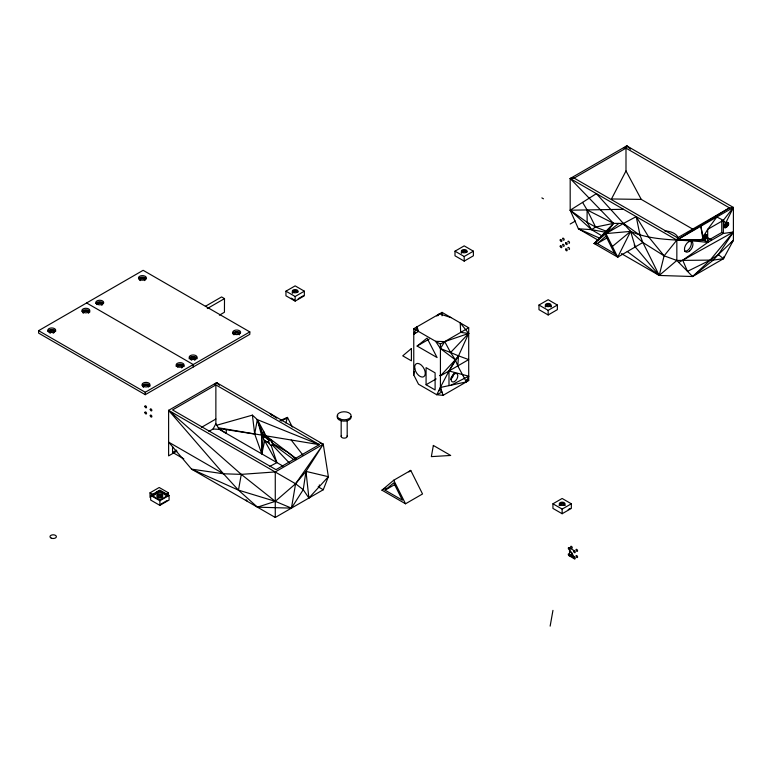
<?xml version="1.0" encoding="UTF-8"?>
<svg xmlns="http://www.w3.org/2000/svg" width="772" height="772" viewBox="0 0 772 772"><rect width="100%" height="100%" fill="white"/><g stroke="black" fill="none" stroke-linecap="round" stroke-linejoin="round"><path stroke-width="1.16" d="M724.059 256.487L723.489 258.697L692.581 276.53L659.22 275.45L664.103 255.831L642.873 242.495L617.725 257.144L614.599 253.544L605.933 236.222L605.943 233.588L613.566 223.369L623.506 223.446L636.205 216.633L648.663 236.946L664.103 255.831L676.841 260.453L713.328 260.067L723.489 258.697L733.4 240.295L733.4 207.446L626.739 145.869L570.18 178.515L570.18 210.216L578.411 228.792L597.885 240.034M205.41 306.291L221.593 296.94L224.498 298.619L224.44 312.255L219.383 315.179M440.474 387.447L440.079 388.162L441.005 389.059L439.036 390.198L441.98 392.031L436.72 394.733L443.06 395.351L468.71 380.548L468.7 327.772L442.038 312.38L413.763 328.698L413.763 374.97L418.511 384.215L436.72 394.733L440.474 387.447L466.365 381.899L457.777 365.909L458.52 355.853L468.7 333.427L460.208 322.87L460.681 332.404L468.7 333.427L450.587 352.534L440.426 348.568L435.611 341.311L444.72 341.62L468.7 333.427M215.87 384.919L319.328 444.653L276.009 469.665L172.552 409.932L215.87 384.919L215.87 423.712L216.787 425.218L252.405 415.143L254.683 433.932L261.795 453.888L263.242 437.048L264.69 436.923L269.225 440.494L270.084 440.397A2.731 1.583 60 0 1 272.468 443.311L272.294 444.913L289.471 463.132M731.2 242.833L733.4 240.295L718.346 254.596L710.086 260.183L687.495 271.339L682.747 260.232L707.683 242.485L707.683 229.352L723.345 220.31L733.4 207.446L729.463 207.88L677.575 237.815L676.841 240.092L676.841 260.453L692.581 276.53L713.328 260.067L718.346 254.596L733.4 232.025L723.345 233.453L707.683 242.485L702.887 239.156L703.427 236.502L707.683 229.352L716.831 217L733.4 207.446L725.699 223.011C719.359 234.254 734.954 221.622 725.699 223.011L723.345 220.31L716.831 217L676.841 240.092L664.103 255.831M705.338 235.894L705.125 234.167L706.727 235.093L706.727 237.525L705.454 239.388L703.861 240.063C699.76 239.069 705.888 238.596 705.338 235.894L706.94 236.821M725.197 227.75L723.596 226.823L726.124 224.98L726.462 221.853L728.064 222.78M413.763 374.97L414.197 371.38M257.462 507.175L275.266 501.337L295.589 483.764L323.265 444.228L305.982 471.402L303.232 489.689L291.44 508.13L257.462 507.175L238.471 490.133L223.465 473.776L168.614 410.357L216.604 382.642L323.265 444.228L328.361 476.691L323.265 489.747L275.266 517.462L191.581 469.144L168.614 442.115L223.465 473.776L241.279 474.375L275.266 471.933L323.265 444.228L319.994 443.051M168.614 410.357L295.589 483.764L303.232 489.689L308.906 498.046L328.361 476.691L305.982 471.402L295.589 483.764L291.44 508.13L275.266 501.337L238.471 490.133L241.279 474.375L168.614 410.357L168.614 455.885L176.962 451.06M550.147 626.131L552.955 610.372M254.683 433.932L257.327 419.63L252.405 415.143M216.787 425.218L218.36 427.784L261.534 435.09L264.69 440.764L261.795 453.888L261.534 435.09L257.327 419.63L319.328 444.653L266.05 435.862L264.69 436.923L263.657 431.413M285.823 422.95L287.502 417.43L279.995 420.566M466.365 381.899L468.71 376.176L448.995 370.975L440.426 387.293L443.06 395.351M413.763 334.17L417.015 326.817L418.501 331.439L413.763 334.17L415.288 332.973M573.615 177.676L570.18 178.515L613.566 223.369L594.151 243.537L617.725 257.144L630.618 231.397L596.389 193.647L570.18 210.216L591.497 229.641L601.822 235.778M630.55 148.813L626.739 145.869L625.995 148.147L625.995 170.95L611.492 198.964L641.271 199.408L693.912 229.795M208.932 431.374L213.072 428.981L215.87 423.712M703.678 236.135L703.089 237.197L700.841 226.225L702.809 238.567M448.995 385.624L448.995 370.975L455.326 359.791L458.52 355.853L468.7 359.598L440.426 375.925L439.538 375.414M448.995 370.975L458.52 355.853L450.587 352.534L444.72 341.62L440.426 348.568L455.326 359.791L457.777 365.909M438.023 315.661L439.509 313.837L451.128 317.62M440.426 375.925L455.326 359.791L450.587 352.534M703.861 235.865L705.454 234.707L706.727 235.093M214.915 384.36L216.604 382.642L219.364 384.967M270.084 440.397L270.953 439.548L271.551 441.449M614.599 253.544L597.267 243.537L594.151 243.537L605.943 233.588L630.618 231.397C654.646 241.964 682.178 238.866 707.683 242.485L703.861 240.063M609.822 228.387L594.151 243.537L596.225 242.34M692.581 276.53L710.086 260.183L733.4 232.025L678.781 262.441M624.075 148.185L626.739 145.869L630.357 148.986M621.412 253.621L659.22 275.45L676.841 260.453M285.669 418.984L287.502 417.43L292.308 427.032M605.933 236.222L597.267 243.537L607.603 237.564M381.947 490.181L393.73 480.232L410.752 470.409L422.535 493.964L405.522 503.788L381.947 490.181L385.952 487.865M385.064 490.181L393.73 482.867L402.395 500.188L385.064 490.181L395.071 484.401M408.938 471.943L410.752 470.409M612.379 246.461L630.618 231.397L642.873 242.495L659.22 275.45L627.269 251.489M417.121 346.039L427.061 338.107L437.087 357.561L417.121 346.039L429.242 339.043M436.759 316.009L439.509 313.837M617.725 257.144L605.943 233.588L618.816 223.407M582.58 202.37L587.077 209.926L613.566 223.369L595.627 227.065L591.497 229.641L578.411 228.792L599.313 238.008M38.6 330.677L143.148 270.316L249.819 331.902L249.819 334.324L145.261 394.685L38.6 333.099L38.6 330.677L145.261 392.253L249.819 331.902M207.301 308.549L224.498 298.619M285.949 291.179L295.145 285.872L304.351 291.179L304.351 295.801L295.145 301.109L285.949 295.801L285.949 291.179L295.145 296.496L304.351 291.179M292.202 292.935L295.203 291.208L297.201 292.356M298.204 298.716L303.203 295.821M574.117 178.091L625.995 148.147L729.463 207.88L676.841 240.092L570.18 178.515L574.117 178.091L677.575 237.815M454.998 251.18L464.194 245.872L473.39 251.18L473.39 255.802L464.194 261.11L454.998 255.802L454.998 251.18L464.194 256.487L473.39 251.18M462.148 251.672L464.194 250.485L466.24 251.672M461.251 252.936L464.252 251.209L466.249 252.357M201.347 427.427L215.87 419.042M172.552 446.428L172.552 452.373L176.47 450.115M570.18 224.034L575.362 221.043M150.019 497.429L150.019 492.816L159.215 487.499L168.412 492.816L168.412 495.122M150.665 495.431L159.872 490.123L169.068 495.431L169.068 500.053L159.872 505.361L150.665 500.053L150.665 495.431L159.872 500.748L169.068 495.431M151.92 496.454L151.92 495.46L159.92 490.838L167.92 495.46L159.92 500.073L159.872 505.361M281.307 421.01L287.502 417.43M605.943 233.588L623.506 223.446L640.075 235.325L642.873 242.495M152.924 495.875L159.92 491.832L166.916 495.875M157.864 496.589A2.827 1.631 0 0 0 162.602 495.856A2.827 1.631 0 0 0 159.138 493.858A2.827 1.631 0 0 0 157.864 496.589L159.92 495.46L161.917 496.618M165.343 494.582L168.412 492.816M160.923 504.116L166.916 500.652M413.763 328.698L440.426 344.1L468.7 327.772M538.972 305.036L548.168 299.719L557.365 305.036L557.365 309.649L548.168 314.966L538.972 309.649L538.972 305.036L548.168 310.344L557.365 305.036M545.225 306.793L548.216 305.056L551.218 306.793M426.076 384.736L435.109 389.957L435.109 372.847L426.076 367.636L426.076 384.736L436.17 378.907M707.133 240.96L721.752 232.526L723.345 233.453L723.345 220.31L724.146 226.254M552.935 503.798L562.141 498.48L571.338 503.798L571.338 508.41L562.141 513.727L552.935 508.41L552.935 503.798L562.141 509.105L571.338 503.798M559.189 505.554L562.19 503.817L565.191 505.554M568.192 509.588L570.19 508.439M272.294 444.913A2.731 1.583 60 0 1 268.945 443.031L268.752 442.385A2.731 1.583 60 0 1 269.225 440.494L270.953 439.548M269.534 466.558L276.887 462.602L271.136 445.299M451.118 385.17L468.71 376.176M702.636 240.024L703.427 239.928L701.806 238.895M703.089 239.619L676.841 240.092L703.784 240.14M623.506 209.299L570.18 210.216L587.145 222.336L595.627 227.065L606.358 231.282M213.072 428.981L219.345 429.386L283.006 466.124M223.465 473.776L191.581 469.144L238.471 490.133M218.36 427.784L218.785 428.47L254.741 434.086M606.107 232.353L591.497 229.641L587.145 222.336L587.077 209.926L595.627 227.065M569.003 249.462L569.003 249.462A1.129 0.656 60 0 0 569.466 248.603A1.129 0.656 60 0 0 568.539 247.436A1.129 0.656 60 0 0 567.912 248.082M276.887 462.602L264.69 440.764L268.752 442.385M568.906 243.248L568.906 243.248A1.129 0.656 60 0 0 569.466 242.447A1.129 0.656 60 0 0 568.491 241.231A1.129 0.656 60 0 0 567.922 242.032M569.089 547.715L574.436 550.783M264.69 440.764L268.945 443.031M726.674 222.326L728.276 223.243M726.741 222.905L728.343 223.832M726.674 223.581L728.276 224.498M726.462 224.285L728.064 225.202M726.124 224.98L727.726 225.897M725.69 225.617L727.292 226.534M725.188 226.148L726.79 227.074M724.647 226.543L726.24 227.47M724.097 226.775L725.699 227.701M705.338 234.64L706.94 235.566M705.405 235.219L707.007 236.145M703.196 235.161L705.261 236.348M707.326 237.544L711.456 239.928M705.125 236.599L706.727 237.525M704.788 237.293L706.399 238.22M704.353 237.93L705.965 238.857M703.852 238.461L705.454 239.388M703.311 238.857L704.913 239.783M702.761 239.088L704.363 240.015M541.867 197.893L543.459 198.809M466.848 379.477L468.71 380.548M291.198 298.137L294.2 299.864M569.514 554.199L574.146 556.873L569.514 549.674A1.129 0.656 60 0 1 568.298 548.197A1.129 0.656 60 0 1 569.485 548.062A1.129 0.656 60 0 1 569.514 549.674L569.582 554.315A1.129 0.656 60 0 1 569.475 555.801A1.129 0.656 60 0 1 568.298 554.354A1.129 0.656 60 0 1 569.398 554.093L574.098 558.532M86.599 302.962L193.261 364.548L193.261 366.97M318.16 486.804L323.265 489.747M172.552 452.373L183.804 458.867M150.019 492.816L153.078 494.582M151.92 495.46L159.92 500.073M569.205 555.753L574.32 558.745A1.129 0.656 60 0 0 575.217 558.166A1.129 0.656 60 0 0 574.021 556.873A1.129 0.656 60 0 0 573.943 558.339L574.32 558.745M272.468 443.311L288.081 452.45L296.236 459.321M276.675 418.183L269.939 413.435L271.638 415.114M272.545 443.939L293.871 459.658M261.534 435.09L263.242 437.048L257.327 419.63L266.05 435.862L296.516 458.809M241.279 474.375L275.266 501.337M718.346 254.596L723.489 258.697M216.604 382.642L219.335 384.987M634.217 244.859L635.298 247.001L659.22 275.45M246.114 499.773L247.407 501.375M291.198 440.011L302.913 455.065M266.05 435.862L269.225 440.494M218.785 428.47L226.215 433.401L226.215 429.628M625.995 170.95L641.271 199.408M623.506 223.446L624.577 225.588M393.73 480.232L405.522 503.788M257.327 419.63L263.85 436.701M630.618 231.397L635.298 247.001M636.205 216.633L640.075 235.325M417.015 326.817L417.295 328.997M305.982 471.402L308.906 498.046M721.752 220.58L721.752 232.526M562.141 509.105L562.141 513.727M548.168 310.344L548.168 314.966M464.194 256.487L464.194 261.11M442.038 312.38L442.038 315.806M440.426 344.1L440.426 387.476M347.188 420.73L347.188 436.392M341.176 420.73L341.176 436.392M319.328 484.903L319.328 487.103M295.145 296.496L295.145 301.109M275.266 471.933L275.266 517.462M159.92 490.838L159.92 491.832M145.261 392.253L145.261 394.685M562.624 245.235A1.129 0.656 60 0 1 563.193 244.299A1.129 0.656 60 0 1 564.168 245.718A1.129 0.656 60 0 1 563.261 246.162M562.595 238.982A1.129 0.656 60 0 1 563.28 238.201A1.129 0.656 60 0 1 564.168 239.696A1.129 0.656 60 0 1 563.174 239.957M575.999 550.156A1.129 0.656 60 0 1 576.771 549.432A1.129 0.656 60 0 1 577.543 551.044A1.129 0.656 60 0 1 576.375 550.928M570.952 552.405A1.129 0.656 60 0 1 572.129 553.36A1.129 0.656 60 0 1 571.753 554.45M575.98 556.197A1.129 0.656 60 0 1 576.896 555.705A1.129 0.656 60 0 1 577.514 557.336A1.129 0.656 60 0 1 576.279 556.988M570.643 546.846A1.129 0.656 60 0 1 571.637 546.508A1.129 0.656 60 0 1 572.139 548.149A1.129 0.656 60 0 1 570.884 547.637M272.728 443.244A2.731 1.583 60 0 1 271.271 440.262M689.444 240.314A6.031 3.484 -60 0 1 690.689 246.413A6.031 3.484 -60 0 1 684.783 251.257M687.543 232.768A3.204 1.853 0 0 1 687.968 232.353M688.556 232.015A3.204 1.853 0 0 1 690.091 231.648M664.605 230.896A14.523 8.386 0 0 1 677.758 237.043M452.73 374.796A3.32 1.911 -60 0 1 451.08 377.672M453.801 373.378A4.709 2.721 -60 0 1 450.558 379.206M233.839 334.749A2.827 1.631 0 0 1 236.666 333.118A2.827 1.631 0 0 1 239.503 334.749M97.002 304.544A2.827 1.631 0 0 1 99.733 303.328A2.827 1.631 0 0 1 102.464 304.544M234.225 334.681A2.827 1.631 0 0 1 236.666 332.23A2.827 1.631 0 0 1 239.117 334.681M144.856 280.255A2.827 1.631 0 0 1 144.412 280.593M140.407 280.593A2.827 1.631 0 0 1 139.964 280.255M97.002 304.496A2.827 1.631 0 0 1 99.733 302.441A2.827 1.631 0 0 1 102.464 304.496M102.184 304.892A2.827 1.631 0 0 1 101.74 305.229M195.123 359.945A2.827 1.631 0 0 1 194.534 360.196M191.707 360.196A2.827 1.631 0 0 1 191.128 359.945M232.71 333.861A3.956 2.287 0 0 1 236.155 331.593A3.956 2.287 0 0 1 240.497 333.272M189.169 358.855A3.956 2.287 0 0 1 193 356.5A3.956 2.287 0 0 1 197.082 358.71M95.911 303.483A3.956 2.287 0 0 1 99.733 301.794A3.956 2.287 0 0 1 103.564 303.483M138.584 278.846A3.956 2.287 0 0 1 142.405 277.158A3.956 2.287 0 0 1 146.236 278.846M559.411 505.216A2.827 1.631 0 0 1 561.408 503.209A2.827 1.631 0 0 1 564.872 504.367M292.704 292.993A2.827 1.631 0 0 1 294.422 290.6A2.827 1.631 0 0 1 297.973 292.173M550.899 306.445A2.827 1.631 0 0 1 550.619 306.841M545.717 306.841A2.827 1.631 0 0 1 545.437 306.445M545.341 306.03A2.827 1.631 0 0 1 548.168 304.39A2.827 1.631 0 0 1 550.996 306.03M461.743 252.994A2.827 1.631 0 0 1 463.461 250.601A2.827 1.631 0 0 1 467.021 252.174M156.388 492.816A2.827 1.631 0 0 1 159.215 491.185M159.949 491.233A2.827 1.631 0 0 1 160.624 491.397M143.177 387.09A2.827 1.631 0 0 1 145.638 385.469A2.827 1.631 0 0 1 148.735 386.666A2.827 1.631 0 0 1 148.456 387.013M83.058 312.998A2.827 1.631 0 0 1 85.885 311.367A2.827 1.631 0 0 1 88.712 312.998M182.086 367.646A2.827 1.631 0 0 1 181.507 367.906M143.553 387.013A2.827 1.631 0 0 1 145.271 384.62A2.827 1.631 0 0 1 148.832 386.203M83.434 312.93A2.827 1.631 0 0 1 85.885 310.479A2.827 1.631 0 0 1 88.336 312.93M53.741 332.935A2.827 1.631 0 0 1 53.162 333.195M50.334 333.195A2.827 1.631 0 0 1 49.746 332.935M82.025 311.502A3.956 2.287 0 0 1 86.367 309.823A3.956 2.287 0 0 1 89.813 312.091M47.825 331.506A3.956 2.287 0 0 1 51.714 329.499A3.956 2.287 0 0 1 55.671 331.458M142.183 385.604A3.956 2.287 0 0 1 146.526 383.935A3.956 2.287 0 0 1 149.971 386.203M176.132 366.41A3.956 2.287 0 0 1 180.233 364.201A3.956 2.287 0 0 1 184.045 366.565M351.077 416.59A6.958 4.014 0 0 1 343.26 421.097A6.958 4.014 0 0 1 337.74 415.577M347.091 435.939A3.011 1.737 0 0 1 345.692 437.898L344.959 438.071A3.011 1.737 0 0 1 341.793 437.454A3.011 1.737 0 0 1 341.581 435.524M433.353 445.454L431.355 456.619L450.684 455.461L433.353 445.454M411.408 348.529L402.743 355.844L411.408 360.842L411.408 348.529M51.27 538.142A3.204 1.853 0 0 0 56.366 536.868A3.204 1.853 0 0 0 51.907 534.957A3.204 1.853 0 0 0 51.27 538.142M150.27 415.722A1.129 0.656 60 0 0 151.544 417.092A1.129 0.656 60 0 0 151.38 415.413A1.129 0.656 60 0 0 150.27 415.722M144.933 406.371A1.129 0.656 60 0 0 146.14 407.848A1.129 0.656 60 0 0 146.12 406.236A1.129 0.656 60 0 0 144.933 406.371M144.933 412.615A1.129 0.656 60 0 0 146.217 413.966A1.129 0.656 60 0 0 146.033 412.267A1.129 0.656 60 0 0 144.933 412.615M150.26 409.421A1.129 0.656 60 0 0 151.457 410.916A1.129 0.656 60 0 0 151.457 409.314A1.129 0.656 60 0 0 150.26 409.421M565.567 249.433A1.129 0.656 60 0 0 566.841 250.794A1.129 0.656 60 0 0 566.677 249.115A1.129 0.656 60 0 0 565.567 249.433M560.231 246.316A1.129 0.656 60 0 0 561.514 247.667A1.129 0.656 60 0 0 561.331 245.969A1.129 0.656 60 0 0 560.231 246.316M565.558 243.132A1.129 0.656 60 0 0 566.754 244.618A1.129 0.656 60 0 0 566.754 243.026A1.129 0.656 60 0 0 565.558 243.132M560.221 240.073A1.129 0.656 60 0 0 561.437 241.549A1.129 0.656 60 0 0 561.418 239.938A1.129 0.656 60 0 0 560.221 240.073M573.635 551.247A1.129 0.656 60 0 0 574.831 552.742A1.129 0.656 60 0 0 574.831 551.14A1.129 0.656 60 0 0 573.635 551.247M689.589 251.025A6.031 3.484 -60 0 0 691.886 241.588A6.031 3.484 -60 0 0 684.658 247.522A6.031 3.484 -60 0 0 689.589 251.025M454.554 381.513A4.709 2.721 -60 0 0 457.313 374.063A4.709 2.721 -60 0 0 451.543 377.566A4.709 2.721 -60 0 0 454.554 381.513M414.844 368.823A7.498 4.333 60 0 0 423.703 376.746A7.498 4.333 60 0 0 421.377 365.146A7.498 4.333 60 0 0 414.844 368.823M142.405 278.692A2.827 1.631 0 0 0 139.674 279.908A2.827 1.631 0 0 1 142.405 277.804A2.827 1.631 0 0 1 145.146 279.86A2.827 1.631 0 0 0 142.405 278.692M193.125 358.034A2.827 1.631 0 0 0 190.394 359.25A2.827 1.631 0 0 1 193.125 357.156A2.827 1.631 0 0 1 195.856 359.212A2.827 1.631 0 0 0 193.125 358.034M233.868 333.938A3.956 2.287 0 0 0 240.497 332.915A3.956 2.287 0 0 0 235.643 330.117A3.956 2.287 0 0 0 233.868 333.938M190.414 358.912A3.956 2.287 0 0 0 196.976 357.764A3.956 2.287 0 0 0 191.977 355.062A3.956 2.287 0 0 0 190.414 358.912M97.754 304.515A3.956 2.287 0 0 0 103.699 302.537A3.956 2.287 0 0 0 97.754 300.559A3.956 2.287 0 0 0 97.754 304.515M140.427 279.879A3.956 2.287 0 0 0 146.371 277.901A3.956 2.287 0 0 0 140.427 275.922A3.956 2.287 0 0 0 140.427 279.879M560.134 504.946A2.827 1.631 0 0 0 564.872 504.212A2.827 1.631 0 0 0 561.408 502.215A2.827 1.631 0 0 0 560.134 504.946M293.736 292.598A2.827 1.631 0 0 0 297.973 291.179A2.827 1.631 0 0 0 293.736 289.77A2.827 1.631 0 0 0 293.736 292.598M546.171 306.185A2.827 1.631 0 0 0 550.899 305.451A2.827 1.631 0 0 0 547.435 303.454A2.827 1.631 0 0 0 546.171 306.185M462.196 252.338A2.827 1.631 0 0 0 466.925 251.604A2.827 1.631 0 0 0 463.461 249.607A2.827 1.631 0 0 0 462.196 252.338M180.088 365.745A2.827 1.631 0 0 0 177.357 366.951A2.827 1.631 0 0 1 180.088 364.857A2.827 1.631 0 0 1 182.819 366.912A2.827 1.631 0 0 0 180.088 365.745M51.743 331.024A2.827 1.631 0 0 0 49.012 332.24A2.827 1.631 0 0 1 51.743 330.146A2.827 1.631 0 0 1 54.474 332.201A2.827 1.631 0 0 0 51.743 331.024M83.878 312.535A3.956 2.287 0 0 0 89.813 310.556A3.956 2.287 0 0 0 83.878 308.578A3.956 2.287 0 0 0 83.878 312.535M49.379 332.066A3.956 2.287 0 0 0 55.681 330.522A3.956 2.287 0 0 0 50.199 328.139A3.956 2.287 0 0 0 49.379 332.066M143.206 386.28A3.956 2.287 0 0 0 149.836 385.257A3.956 2.287 0 0 0 144.982 382.449A3.956 2.287 0 0 0 143.206 386.28M177.994 366.883A3.956 2.287 0 0 0 184.045 365.031A3.956 2.287 0 0 0 178.235 362.927A3.956 2.287 0 0 0 177.994 366.883M157.864 497.583A2.827 1.631 0 0 0 162.602 496.85A2.827 1.631 0 0 0 159.138 494.852A2.827 1.631 0 0 0 157.864 497.583M339.931 418.974A6.958 4.014 0 0 0 351.077 416.311A6.958 4.014 0 0 0 341.513 412.074A6.958 4.014 0 0 0 339.931 418.974"/></g></svg>
